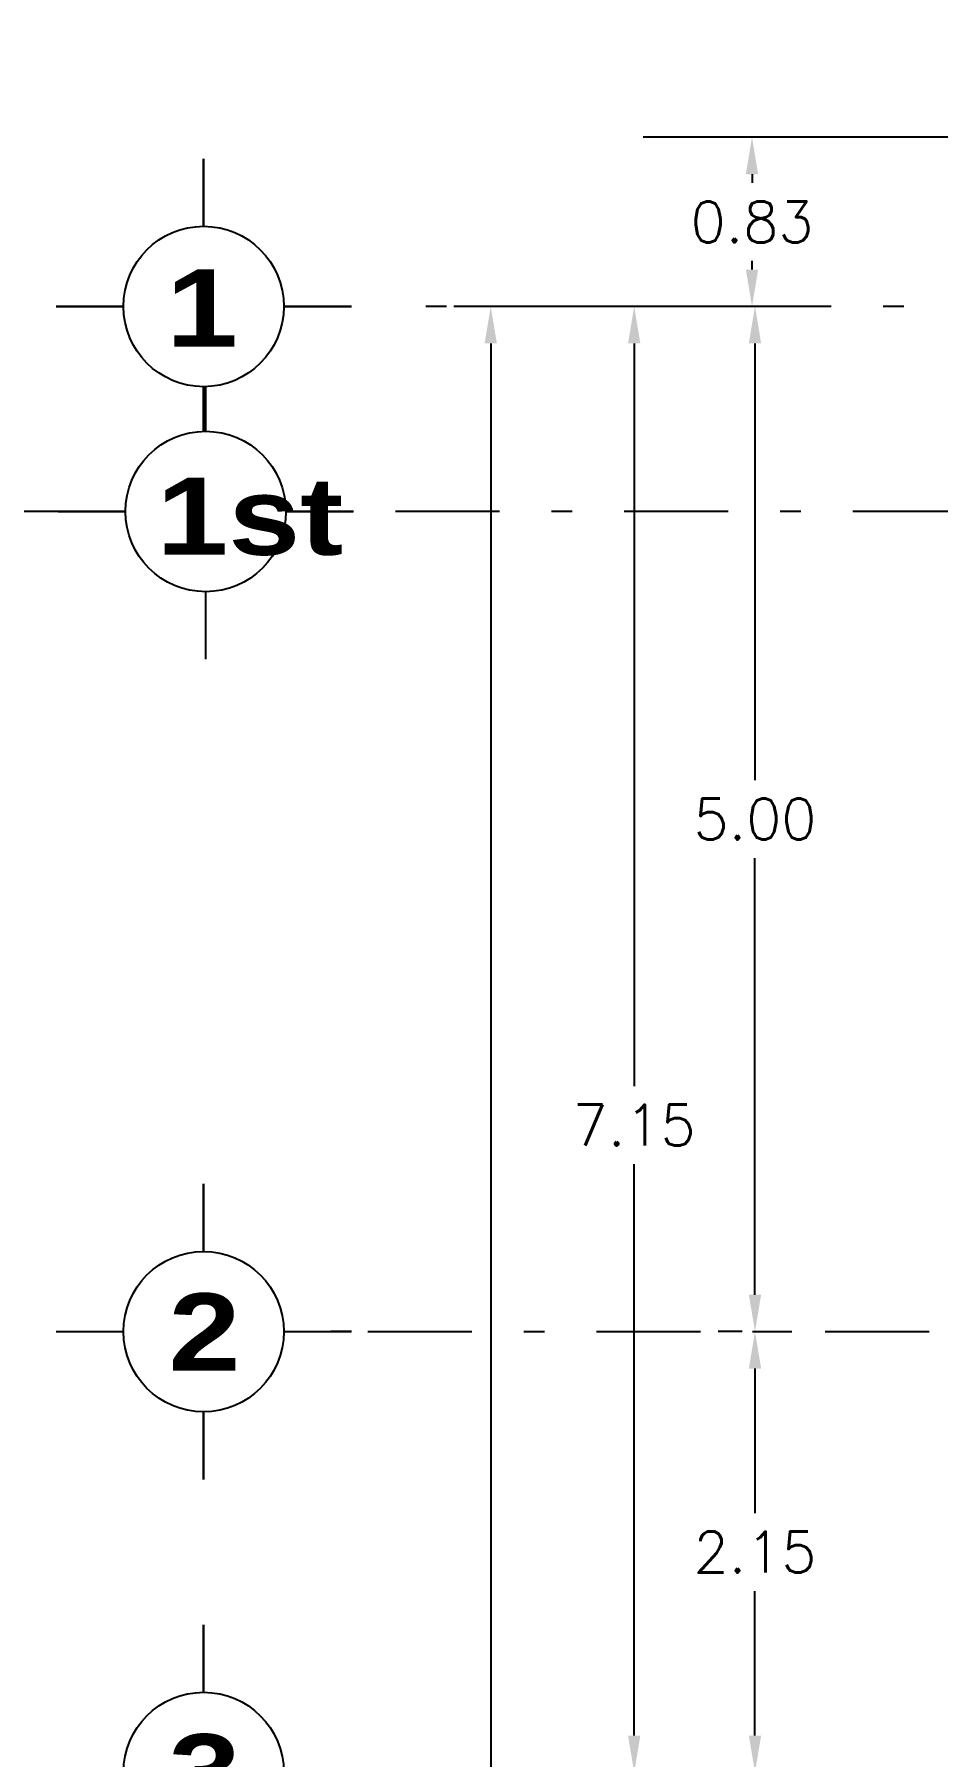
# Model space of a CAD drawing. Header units: millimetres. Extents: x 246.6 to 325.5, y -2 to 41.7.
# Drawn here: x 266.32 to 270.73, y 27.9 to 36.3 of the extents above; entities that cross this region are included whole.
import ezdxf

# ---------------------------------------------------------------- set-up
doc = ezdxf.new("R2010")
doc.units = ezdxf.units.MM
doc.header["$LTSCALE"] = 0.05
doc.header["$PDMODE"] = 35
doc.linetypes.add('DASHDOT', pattern=[25.399999999999995, 12.7, -6.349999999999998, 0, -6.349999999999998])
doc.layers.add('EJES', color=1, linetype='DASHDOT')
doc.layers.add('LINEAS', color=9, linetype='Continuous')
doc.layers.add('MUEBLES', color=175, linetype='Continuous', lineweight=13)
doc.layers.add('MUROS', color=7, linetype='Continuous', lineweight=18)
doc.styles.add('ROMANS', font='romans.shx', dxfattribs={"height": 0.2})
doc.styles.add('SANSSERIFBOLD', font='sasb____.pfb', dxfattribs={"height": 0.6})
doc.dimstyles.get("Standard").update_dxf_attribs({"dimtxt": 0.2, "dimasz": 0.18, "dimexe": 0.18, "dimexo": 0.0625, "dimgap": 0.09, "dimtad": 0, "dimtih": 1, "dimtoh": 1, "dimzin": 0, "dimdsep": 46, "dimtxsty": 'ROMANS', "dimcen": 0.09, "dimclrd": 3, "dimclrt": 256, "dimadec": 0, "dimazin": 0, "dimtfac": 1, "dimtofl": 0, "dimtmove": 0, "dimatfit": 3, "dimfxl": 0, "dimtolj": 1, "dimtzin": 0, "dimarcsym": 0})

# ---------------------------------------------------------------- blocks, each defined once
blk = doc.blocks.new('*D36')
at = {"color": 0, "lineweight": -2, "transparency": 16777216}
for p, q in [((269.7594679762289, 34.97261668861064), (268.3669679762301, 34.97261668861064)), ((269.7594679762289, 19.82261668861039), (268.3669679762301, 19.82261668861039))]:
    blk.add_line(p, q, dxfattribs=at)
at = {"color": 3, "lineweight": -2, "transparency": 16777216}
for p, q in [((268.5469679762301, 34.79261668861064), (268.5469679762301, 27.33278169170017)), ((268.5469679762301, 20.00261668861039), (268.5469679762301, 26.95278169170017))]:
    blk.add_line(p, q, dxfattribs=at)
at = {"color": 3, "transparency": 16777216}
for points in [[(268.5169679762302, 34.79261668861064), (268.5769679762301, 34.79261668861064), (268.5469679762301, 34.97261668861064)], [(268.5169679762302, 20.00261668861039), (268.5769679762301, 20.00261668861039), (268.5469679762301, 19.82261668861039)]]:
    blk.add_solid(points, dxfattribs=at)
at = {"layer": 'DEFPOINTS', "color": 0, "transparency": 16777216}
for p in [(268.5469679762301, 34.97261668861064), (269.8219679762289, 34.97261668861064), (269.8219679762289, 19.82261668861039)]:
    blk.add_point(p, dxfattribs=at)
at = {"transparency": 16777216, "insert": (268.5601792522608, 27.14278169170021), "char_height": 0.2, "attachment_point": 5, "style": 'ROMANS'}
blk.add_mtext('\\A1;15.15', dxfattribs=at)
blk = doc.blocks.new('*D38')
at = {"color": 0, "lineweight": -2, "transparency": 16777216}
for p, q in [((269.1956049665376, 34.97261668861073), (269.0669679762263, 34.97261668861073)), ((269.7594679762289, 27.82261668861009), (269.0669679762263, 27.82261668861009))]:
    blk.add_line(p, q, dxfattribs=at)
at = {"color": 3, "lineweight": -2, "transparency": 16777216}
for p, q in [((269.2469679762263, 34.79261668861073), (269.2469679762263, 31.16971118949894)), ((269.2469679762263, 28.00261668861009), (269.2469679762263, 30.78971118949894))]:
    blk.add_line(p, q, dxfattribs=at)
at = {"color": 3, "transparency": 16777216}
for points in [[(269.2169679762263, 34.79261668861073), (269.2769679762263, 34.79261668861073), (269.2469679762263, 34.97261668861073)], [(269.2169679762263, 28.00261668861009), (269.2769679762263, 28.00261668861009), (269.2469679762263, 27.82261668861009)]]:
    blk.add_solid(points, dxfattribs=at)
at = {"layer": 'DEFPOINTS', "color": 0, "transparency": 16777216}
for p in [(269.2469679762263, 34.97261668861073), (269.2581049665376, 34.97261668861073), (269.8219679762289, 27.82261668861009)]:
    blk.add_point(p, dxfattribs=at)
at = {"transparency": 16777216, "insert": (269.2469679762263, 30.97971118949898), "char_height": 0.2, "attachment_point": 5, "style": 'ROMANS'}
blk.add_mtext('\\A1;7.15', dxfattribs=at)
blk = doc.blocks.new('*D49')
at = {"layer": 'DEFPOINTS', "color": 0, "transparency": 16777216}
for p in [(269.8365230408959, 29.97261668861153), (269.8365230408961, 27.82261668861055), (269.8365230408961, 27.82261668861055)]:
    blk.add_point(p, dxfattribs=at)
at = {"layer": 'MUROS', "color": 0, "lineweight": -2, "transparency": 16777216}
for p, q in [((269.8990230408959, 29.97261668861153), (270.016523040896, 29.97261668861153)), ((269.774023040896, 27.82261668861055), (269.656523040896, 27.82261668861055))]:
    blk.add_line(p, q, dxfattribs=at)
at = {"layer": 'MUROS', "color": 3, "lineweight": -2, "transparency": 16777216}
for p, q in [((269.8365230408961, 29.79261668861153), (269.8365230408961, 29.08761668861103)), ((269.8365230408961, 28.00261668861054), (269.8365230408961, 28.70761668861103))]:
    blk.add_line(p, q, dxfattribs=at)
at = {"layer": 'MUROS', "color": 3, "transparency": 16777216}
for points in [[(269.8065230408961, 29.79261668861153), (269.866523040896, 29.79261668861153), (269.8365230408961, 29.97261668861153)], [(269.8065230408961, 28.00261668861054), (269.866523040896, 28.00261668861054), (269.8365230408961, 27.82261668861055)]]:
    blk.add_solid(points, dxfattribs=at)
at = {"layer": 'MUROS', "transparency": 16777216, "insert": (269.8365230408961, 28.89761668861108), "char_height": 0.2, "attachment_point": 5, "style": 'ROMANS'}
blk.add_mtext('\\A1;2.15', dxfattribs=at)
blk = doc.blocks.new('*D66')
at = {"layer": 'DEFPOINTS', "color": 0, "transparency": 16777216}
for p in [(269.8365230408961, 34.97261668861094), (269.8365230408961, 29.97261668861153), (269.8365230408961, 29.97261668861153)]:
    blk.add_point(p, dxfattribs=at)
at = {"layer": 'MUROS', "color": 0, "lineweight": -2, "transparency": 16777216}
for p, q in [((269.7740230408961, 34.97261668861094), (269.6565230408961, 34.97261668861094)), ((269.7740230408961, 29.97261668861153), (269.6565230408961, 29.97261668861153))]:
    blk.add_line(p, q, dxfattribs=at)
at = {"layer": 'MUROS', "color": 3, "lineweight": -2, "transparency": 16777216}
for p, q in [((269.8365230408961, 34.79261668861094), (269.8365230408961, 32.66261668861124)), ((269.8365230408961, 30.15261668861153), (269.8365230408961, 32.28261668861124))]:
    blk.add_line(p, q, dxfattribs=at)
at = {"layer": 'MUROS', "color": 3, "transparency": 16777216}
for points in [[(269.8065230408961, 34.79261668861094), (269.8665230408961, 34.79261668861094), (269.8365230408961, 34.97261668861094)], [(269.8065230408961, 30.15261668861153), (269.8665230408961, 30.15261668861153), (269.8365230408961, 29.97261668861153)]]:
    blk.add_solid(points, dxfattribs=at)
at = {"layer": 'MUROS', "transparency": 16777216, "insert": (269.8365230408961, 32.47261668861128), "char_height": 0.2, "attachment_point": 5, "style": 'ROMANS'}
blk.add_mtext('\\A1;5.00', dxfattribs=at)
blk = doc.blocks.new('BA-BA')
for p, q in [((-0.0084852813743055, -0.0035147186257518), (-0.9793372532965348, -0.9743666905480948)), ((0.0084852813743055, -0.0035147186257518), (0.9793372532965348, -0.9743666905480948))]:
    blk.add_line(p, q)
for radius in [0.04, 0.026]:
    blk.add_circle((-0.1949999999999363, -1.175029437251509), radius)
for centre, radius, start, end in [((0, -0.0119999999999436), 0.012, 44.99999999999933, 135), ((-0.02800000000002, -0.5550294372515056), 0.25, 83.3209191682605, 107.4027041313563), ((-0.1029180851869569, -1.194792449992746), 0.8941346380686018, 20.10851221009806, 83.3209191682605), ((-0.0489999999999782, -0.4880294372514982), 0.1797860412738323, 107.4027041313563, 152.6931911842173), ((-0.0489999999999782, -0.4880294372514982), 0.1547860412738323, 107.4027041313563, 152.6931911842173), ((-0.02800000000002, -0.5550294372515056), 0.225, 83.3209191682605, 107.4027041313563), ((-0.1029180851869569, -1.194792449992746), 0.8691346380686018, 23.61018243749341, 83.3209191682605), ((1.536759657658194, -1.381867154548444), 2, 150.7804327463845, 153.6129689028735), ((1.536759657658194, -1.381867154548444), 1.975, 150.7804327463845, 153.6129689028735), ((0.5688217939843981, -2.330124627544478), 2, 115.210153502465, 132.1370170086669), ((0.1391460865211229, -1.427123041442996), 1, 114.9805106190402, 151.6838555460162), ((-0.3086138461519567, -0.4663363623656096), 0.06, 295.2101535024653, 333.6129689028734), ((-0.3086138461519567, -0.4663363623656096), 0.085, 295.2101535024653, 333.6129689028734), ((0.1391460865211229, -1.427123041442996), 0.975, 114.9805106190402, 148.286937730608), ((-0.0947940271867083, -1.282565014345209), 0.7000000000000001, 99.0902479923896, 148.2869363569319), ((0, -1.875029437251555), 1.3, 65.25533230578897, 99.09024913751585), ((-0.1029180851869569, -1.194792449992746), 0.9066346380686018, 20.10851221009806, 41.75566451191831), ((-0.9185594145703816, -1.922925017917805), 2, 31.37108601119981, 41.75566365712214), ((0, -1.875029437251555), 1.22, 91.72165821479523, 110.1046045688653), ((0.0384566007505782, -3.154451607552913), 2.5, 85.17026886927493, 91.72166184632007), ((0.2300000000000182, -0.8875294372514873), 0.225, 26.26663835708304, 85.17025868386614), ((0.4185751957509183, -0.9668472939002868), 0.3, 23.61018816998683, 65.2553275836039), ((-0.281862843621866, -1.104994803364547), 0.4, 110.1046031343321, 143.7933551846801), ((-0.5750000000000455, -1.045029437251514), 0.28, 134.9999999999999, 215.29351267078), ((0.0374999999999091, -0.9825294372515144), 0.4396654373670808, 334.550366154137, 26.26663835708306), ((-0.4149999999999637, -1.007529437251491), 0.235, 143.7933521223417, 247.7124267084094), ((0.4549999999999273, -0.9905294372515528), 0.3, 332.1675373455565, 20.10851332542889), ((0.4549999999999273, -0.9905294372515528), 0.3125, 332.1675373455565, 20.10851332542889), ((0.5499999999999546, -1.027529437251473), 0.28, 321.2638071184727, 31.3710860111998), ((-0.9581240498609986, -0.9955798939836312), 0.03, 135.0000000000001, 208.3347642087519), ((-0.9507390100218344, -0.9881948541445807), 0.03, 134.9999999999999, 208.130468182254), ((-0.2099629421534246, -0.5921508953804278), 0.8700000000000001, 208.1304681822534, 243.3426303291024), ((-0.5699999999999364, -1.045029437251514), 0.1944668260138365, 151.683852333515, 207.9579852990906), ((0.2099629421534246, -0.5921508953804278), 0.8700000000000001, 296.6573696708977, 331.8695318177466), ((0.9507390100218344, -0.9881948541445807), 0.03, 331.8695318177461, 45.00000000000009), ((0.9581240498609986, -0.9955798939836312), 0.03, 331.6652357912482, 44.99999999999994), ((-0.2099629421534246, -0.5921508953804278), 0.88, 208.3347642087512, 243.3426303291024), ((0.2099629421534246, -0.5921508953804278), 0.88, 296.6573696708977, 331.6652357912487), ((-0.5050000000001093, -1.010529437251534), 0.2680552082490779, 207.9579858015094, 234.808828674737), ((0.3223525148941917, -0.920496268716306), 0.45, 289.2039132243111, 332.1675365095246), ((0.3223525148941917, -0.920496268716306), 0.4625, 289.2039132243111, 332.1675365095246), ((-0.505421064519851, -1.014055202162126), 0.355, 212.8849240710861, 236.4921479726138), ((-0.2099629421534246, -0.5921508953804278), 0.7800000000000001, 234.808828674737, 243.1677327455172), ((0, 0.00497056274844), 1.3625, 245.0409846686474, 270.2382314506305), ((-0.3727787116163199, -1.082489517742146), 0.2504203400829423, 216.1705702989169, 251.0784080659441), ((0, 0.00497056274844), 1.32924917180686, 247.7124267084093, 282.0927780894933), ((0.0056651540301118, 0.00497056274844), 1.3625, 270.0000000000001, 294.9590153313526), ((0.2313350285930937, -1.074774934108063), 0.225, 282.0927780894934, 334.550366154137), ((0.3784438656464317, -1.082489517742146), 0.2504203400829423, 288.9215919340559, 323.8294297010832), ((0.2690514311696006, -0.8252209627403317), 0.626, 287.9566573803984, 322.9107610656457), ((0, 0.00497056274844), 1.41, 246.5087169293655, 271.1180370996451), ((0, 0.00497056274844), 1.509999999999999, 246.4096484637776, 293.6118885403213), ((0, 0.00497056274844), 1.5, 246.4096484637776, 293.5903515362225), ((0, 0.00497056274844), 1.4, 251.0784080659441, 270.2318502157508), ((0.0056651540301118, 0.00497056274844), 1.4, 270.0000000000001, 288.9215919340559), ((0, 0.00497056274844), 1.43, 273.3568608441388, 289.2039128935764), ((0, 0.00497056274844), 1.4425, 273.5573129379921, 289.2039128935764), ((0.0013218733565736, -1.395038174530441), 0.1, 269.2425937344562, 328.5928161388825), ((0.0275121881882115, -1.504761000174426), 0.1, 58.25723578626189, 90.00000000000092), ((0.0696007105821082, -1.436727506344595), 0.02, 328.5928161388827, 58.25723578626182)]:
    blk.add_arc(centre, radius, start, end)
blk = doc.blocks.new('*D254')
at = {"layer": 'DEFPOINTS', "color": 0, "ltscale": 0.5, "transparency": 16777216}
for p in [(269.8219679762289, 35.79761668861046), (270.4538700195177, 35.79761668861046), (269.8219679762289, 34.97261668861064)]:
    blk.add_point(p, dxfattribs=at)
at = {"layer": 'MUROS', "color": 0, "lineweight": -2, "ltscale": 0.5, "transparency": 16777216}
for p, q in [((270.3913700195177, 35.79761668861046), (269.6419679762289, 35.79761668861046)), ((269.7594679762289, 34.97261668861064), (269.6419679762289, 34.97261668861064))]:
    blk.add_line(p, q, dxfattribs=at)
at = {"layer": 'MUROS', "color": 3, "lineweight": -2, "ltscale": 0.5, "transparency": 16777216}
for p, q in [((269.8219679762289, 35.61761668861046), (269.8219679762289, 35.57511668861051)), ((269.8219679762289, 35.15261668861064), (269.8219679762289, 35.19511668861051))]:
    blk.add_line(p, q, dxfattribs=at)
at = {"layer": 'MUROS', "color": 3, "ltscale": 0.5, "transparency": 16777216}
for points in [[(269.7919679762289, 35.61761668861046), (269.8519679762289, 35.61761668861046), (269.8219679762289, 35.79761668861046)], [(269.7919679762289, 35.15261668861064), (269.8519679762289, 35.15261668861064), (269.8219679762289, 34.97261668861064)]]:
    blk.add_solid(points, dxfattribs=at)
at = {"layer": 'MUROS', "ltscale": 0.5, "transparency": 16777216, "insert": (269.8219679762289, 35.38511668861055), "char_height": 0.2, "attachment_point": 5, "style": 'ROMANS'}
blk.add_mtext('\\A1;0.83', dxfattribs=at)

msp = doc.modelspace()

# ---------------------------------------------------------------- linework, layer by layer
at = {"layer": 'EJES', "ltscale": 0.8}
for p, q in [((270.8219679762288, 35.79761668861046), (269.2914653261257, 35.79761668861046)), ((281.3683482231122, 34.97261668861155), (267.9984794257233, 34.97261668861064)), ((266.7643845545294, 33.97261668861066), (258.2690765906426, 33.97261668861065)), ((270.8219679762288, 33.97261668861065), (267.5467351060993, 33.97261668861066)), ((267.9467623047728, 29.97261668861155), (281.3683482231122, 29.97261668861064))]:
    msp.add_line(p, q, dxfattribs=at)
at = {"layer": 'EJES', "ltscale": 0.03}
for p, q in [((267.8666975592951, 34.97261668861064), (267.7140377827909, 34.97261668861064)), ((267.8767351061739, 33.97261668861059), (267.7240753296697, 33.97261668861059)), ((267.8666975592951, 29.97261668861155), (267.7140377827909, 29.97261668861155))]:
    msp.add_line(p, q, dxfattribs=at)
at = {"layer": 'LINEAS', "linetype": 'Continuous', "const_width": 0.011}
for points in [[(267.1455222834357, 35.36379196427914), (267.1455222834357, 35.69379196435365)], [(266.7543470076507, 34.97261668861064), (266.4243470075762, 34.97261668861064)], [(267.5366975592206, 34.97261668861064), (267.8666975592951, 34.97261668861064)], [(267.1455222834357, 34.58144141247648), (267.1455222834357, 34.36366316160077)], [(267.1455222834357, 34.58144141247648), (267.1455222834357, 34.36366316160077)], [(267.1555598303144, 34.36379196427909), (267.1555598303144, 34.58157021562046)], [(266.7643845545295, 33.97261668861059), (266.434384554455, 33.97261668861059)], [(267.5467351060993, 33.97261668861059), (267.8767351061739, 33.97261668861059)], [(267.1555598303144, 33.58144141247642), (267.1555598303144, 33.25144141240192)], [(267.1455222834357, 30.36379196428005), (267.1455222834357, 30.69379196435456)], [(266.7543470076507, 29.97261668861155), (266.4243470075762, 29.97261668861155)], [(267.5366975592206, 29.97261668861155), (267.8666975592951, 29.97261668861155)], [(267.1455222834357, 29.58144141247739), (267.1455222834357, 29.25144141240288)], [(267.1455222834357, 28.2137919642786), (267.1455222834357, 28.5437919643531)]]:
    msp.add_lwpolyline(points, dxfattribs=at)
at = {"layer": 'LINEAS', "linetype": 'Continuous'}
for centre in [(267.1455222834357, 34.97261668861064), (267.1555598303144, 33.97261668861059), (267.1455222834357, 29.97261668861155), (267.1455222834357, 27.82261668861009)]:
    msp.add_circle(centre, 0.3911752757849172, dxfattribs=at)

# ---------------------------------------------------------------- block references
at = {"layer": 'MUEBLES', "ltscale": 0.5, "xscale": 1.088067421652227, "yscale": 1.088067421652227, "zscale": 1.088067421652227, "rotation": 45.00000000001229}
msp.add_blockref('BA-BA', (271.0054826948615, 35.53910196998502), dxfattribs=at)

# ---------------------------------------------------------------- texts
at = {"layer": 'MUROS', "color": 7, "linetype": 'ByBlock', "style": 'SANSSERIFBOLD', "width": 1.199999999999999}
for s, p in [('1', (266.9623479859368, 34.77679705250444)), ('1st', (266.9155136163663, 33.7613143912811)), ('2', (266.9743034680657, 29.78293688672506)), ('3', (266.9754483878387, 27.63309048337653))]:
    msp.add_text(s, height=0.3762014146025958, dxfattribs=at).set_placement(p)

# ---------------------------------------------------------------- dimensions: what is measured, and where the dimension line sits
dim = msp.add_linear_dim(base=(268.5469679762301, 34.97261668861064), p1=(269.8219679762289, 19.82261668861039), p2=(269.8219679762289, 34.97261668861064), angle=90, dimstyle='Standard', override={"dimtmove": 2})
dim.commit()
dim.dimension.update_dxf_attribs({"geometry": '*D36', "text_midpoint": (268.5601792522608, 27.14278169170021), "dimtype": 160})
dim = msp.add_linear_dim(base=(269.2469679762263, 34.97261668861073), p1=(269.8219679762289, 27.82261668861009), p2=(269.2581049665376, 34.97261668861073), angle=90, dimstyle='Standard')
dim.commit()
dim.dimension.update_dxf_attribs({"geometry": '*D38', "text_midpoint": (269.2469679762263, 30.97971118949898), "dimtype": 160})
at = {"layer": 'MUROS', "ltscale": 0.5}
dim = msp.add_linear_dim(base=(269.8219679762289, 35.79761668861046), p1=(269.8219679762289, 34.97261668861064), p2=(270.4538700195177, 35.79761668861046), angle=90, dimstyle='Standard', override={"dimtfillclr": 3}, dxfattribs=at)
dim.commit()
dim.dimension.update_dxf_attribs({"geometry": '*D254', "text_midpoint": (269.8219679762289, 35.38511668861055), "dimtype": 160})
at = {"layer": 'MUROS'}
for base, p1, p2, picture, middle in [((269.8365230408961, 29.97261668861153), (269.8365230408961, 34.97261668861094), (269.8365230408961, 29.97261668861153), '*D66', (269.8365230408961, 32.47261668861128)), ((269.8365230408961, 27.82261668861055), (269.8365230408959, 29.97261668861153), (269.8365230408961, 27.82261668861055), '*D49', (269.8365230408961, 28.89761668861108))]:
    dim = msp.add_linear_dim(base=base, p1=p1, p2=p2, angle=90, dimstyle='Standard', dxfattribs=at)
    dim.commit()
    dim.dimension.update_dxf_attribs({"geometry": picture, "text_midpoint": middle})

doc.saveas('drawing.dxf')
